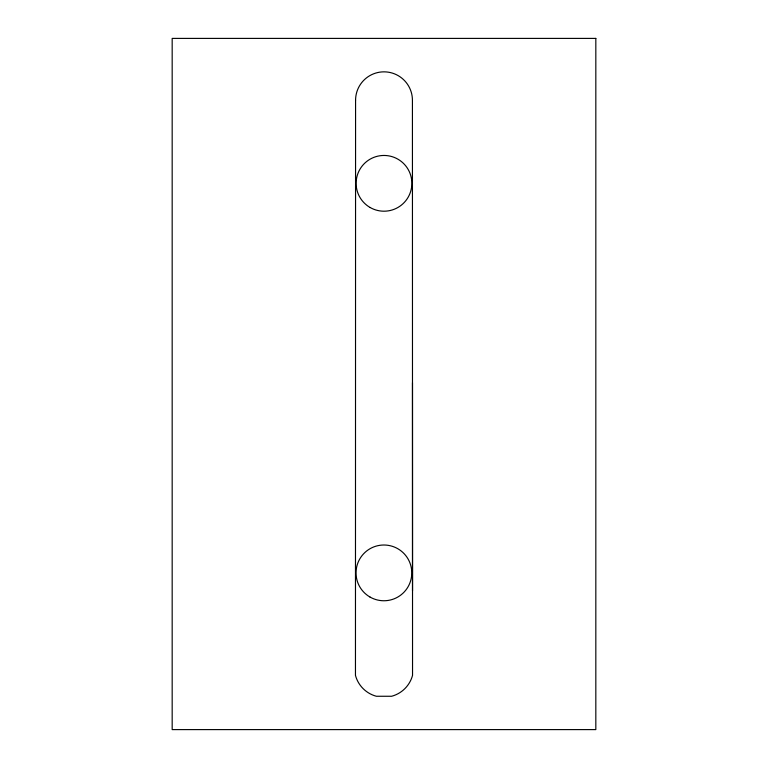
<?xml version="1.0" encoding="UTF-8"?>
<svg xmlns="http://www.w3.org/2000/svg" width="768" height="768" viewBox="0 0 768 768"><rect width="100%" height="100%" fill="white"/><g stroke="black" fill="none" stroke-linecap="round" stroke-linejoin="round"><path stroke-width="1.15" d="M412.522 590.87L412.483 382.733M355.574 100.272L355.459 675.37A29.539 29.539 0 0 0 376.358 696.259L391.642 696.259A29.539 29.539 0 0 0 412.541 675.37L412.426 100.272A28.426 28.426 0 0 0 384 71.846A28.426 28.426 0 0 0 355.574 100.272M595.824 38.4L172.176 38.4L172.176 729.6L595.824 729.6L595.824 38.4M370.061 207.466A27.869 27.869 0 0 0 411.869 183.331A27.869 27.869 0 0 0 370.07 159.187A27.869 27.869 0 0 0 370.061 207.466M369.974 597.024A27.869 27.869 0 0 0 411.782 572.89A27.869 27.869 0 0 0 369.974 548.746A27.869 27.869 0 0 0 369.974 597.024"/></g></svg>
